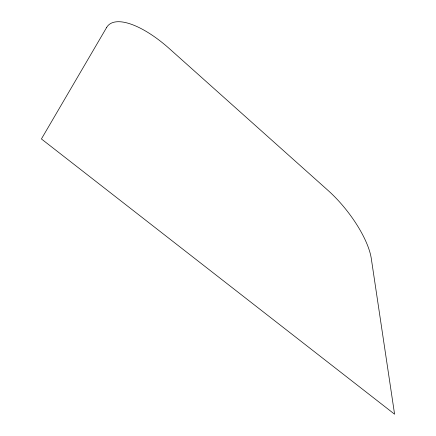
<?xml version="1.0" encoding="UTF-8"?>
<svg xmlns="http://www.w3.org/2000/svg" width="436" height="436" viewBox="0 0 436 436"><rect width="100%" height="100%" fill="white"/><g stroke="black" fill="none" stroke-linecap="round" stroke-linejoin="round"><path stroke-width="0.65" d="M106.662 27.435L41.415 138.953L394.585 414.2L371.292 258.559A61.977 22.045 51.9 0 0 328.03 190.418L169.31 48.592A69.967 27.01 45.1 0 0 106.662 27.435"/></g></svg>
